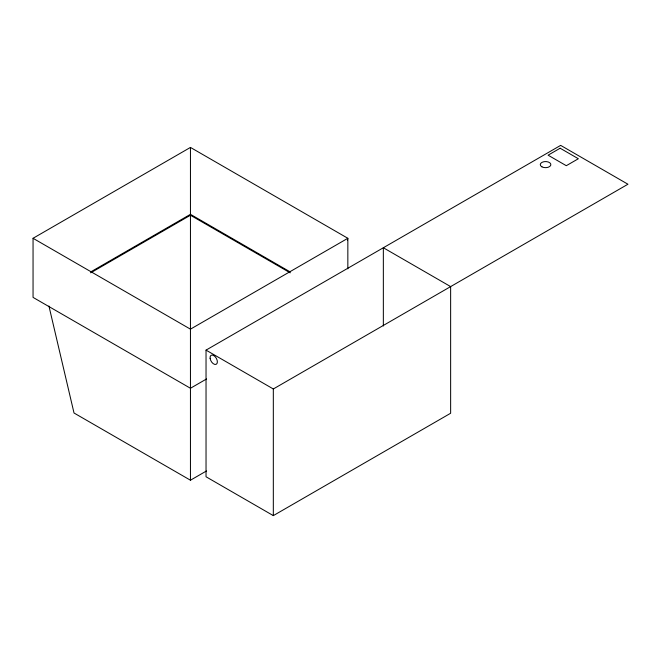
<?xml version="1.0" encoding="UTF-8"?>
<svg xmlns="http://www.w3.org/2000/svg" width="661" height="661" viewBox="0 0 661 661"><rect width="100%" height="100%" fill="white"/><g stroke="black" fill="none" stroke-linecap="round" stroke-linejoin="round"><path stroke-width="0.99" d="M347.38 240.282L347.843 238.29L190.451 147.42L33.05 238.29L33.05 297.392L190.451 388.263L206.546 378.968M90.697 271.927L190.451 214.329L290.196 271.927M90.697 272.828L190.451 215.238L290.196 272.828M206.034 350.123L560.66 145.379L627.95 184.229L273.324 388.974L206.034 350.123L206.034 476.771L273.324 515.621L450.637 413.249L450.637 286.601L383.347 247.751L383.347 326.005M48.931 306.018L74.015 413.001L190.451 480.217L206.447 470.987M33.05 238.29L190.451 329.161L347.843 238.29L347.843 268.862M273.324 388.974L273.324 515.621M190.451 147.42L190.451 480.217M560.14 148.221L548.085 155.178L566.303 165.696L578.358 158.739L560.14 148.221M541.946 166.853A5.305 3.065 0 0 0 550.729 165.3A5.305 3.065 0 0 0 544.003 161.689A5.305 3.065 0 0 0 541.946 166.853M210.099 358.328A5.181 2.991 60 0 0 216.015 364.376A5.181 2.991 60 0 0 215.032 356.576A5.181 2.991 60 0 0 210.099 358.328"/></g></svg>
